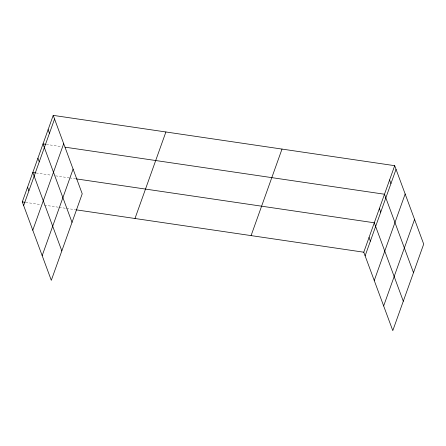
<?xml version="1.0" encoding="UTF-8"?>
<svg xmlns="http://www.w3.org/2000/svg" width="446" height="446" viewBox="0 0 446 446"><rect width="100%" height="100%" fill="white"/><g stroke="black" fill="none" stroke-linecap="round" stroke-linejoin="round"><path stroke-width="0.33" stroke-dasharray="2.23 1.67" d="M46.367 144.42L61.124 146.595M36.165 172.976L51.591 175.245M55.616 175.841L69.03 177.815M69.704 177.915L75.742 178.801M25.656 202.389L40.413 204.563M44.433 205.16L58.521 207.234M59.19 207.334L65.902 208.321M66.571 208.421L75.29 209.704"/><path stroke-width="0.67" d="M53.213 115.375L82.226 193.793L51.307 280.317L22.3 201.899L53.213 115.375L394.693 165.683L423.7 244.101L392.787 330.625L363.774 252.207L394.693 165.683M23.644 205.534L54.557 119.004M32.775 230.208L63.689 143.684M42.18 255.636L73.094 169.112M134.987 218.501L165.901 131.977M251.087 235.605L282.006 149.081M365.123 255.842L396.037 169.313M374.25 280.517L405.163 193.993M383.655 305.945L414.568 219.421M45.698 144.32L43.011 143.924L72.023 222.348M65.149 147.186L384.491 194.233L413.498 272.657M35.496 172.875L32.809 172.479L61.821 250.903M76.411 178.902L374.289 222.788L403.296 301.206M22.3 201.899L24.982 202.294M75.959 209.804L363.774 252.207M389.592 179.955L390.936 183.59M379.39 208.511L380.733 212.145M369.032 237.495L370.375 241.13M48.112 129.652L49.456 133.282M37.91 158.202L39.254 161.837M27.557 187.186L28.901 190.821"/></g></svg>
